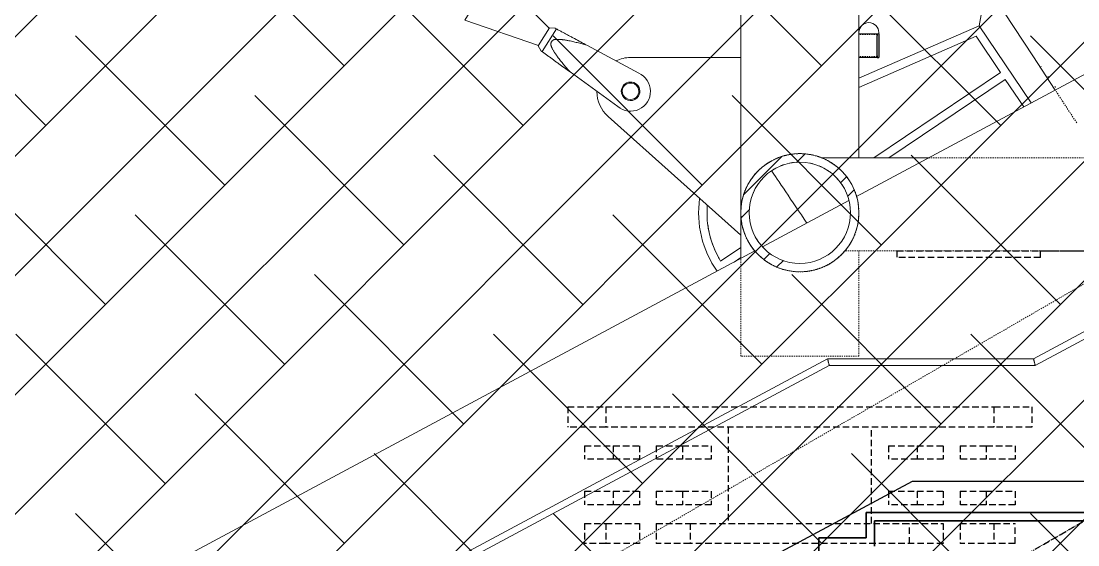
# Model space of a CAD drawing. Header units: millimetres. Extents: x 50357 to 985146, y 723188 to 1803594.
# Drawn here: x 861817 to 868078, y 817052 to 820155 of the extents above; entities that cross this region are included whole.
import ezdxf

# ---------------------------------------------------------------- set-up
doc = ezdxf.new("R2010")
doc.units = ezdxf.units.MM
doc.header["$LTSCALE"] = 3
doc.header["$MEASUREMENT"] = 0
for name, pattern in [('DASHED', [19.05, 12.7, -6.35]), ('HIDDEN', [0.375, 0.25, -0.125]), ('Member Hidden', [4.5, 2.5, -2])]:
    doc.linetypes.add(name, pattern=pattern)
for name, color, linetype, lineweight, true_color in [('A-FLOR-HRAL', 7, 'Continuous', 13, 0x6e6e6e), ('A-GENM', 7, 'Continuous', 13, 0x6e6e6e), ('ADS280_B', 7, 'Member Hidden', 13, 0x6e6e6e), ('ADS280_BSteel', 7, 'Continuous', 13, 0x6e6e6e), ('ADS280_CU', 7, 'HIDDEN', 13, 0x6e6e6e), ('ADS280_H', 7, 'Member Hidden', 13, 0x6e6e6e), ('ADS280_S', 7, 'Continuous', 13, 0x6e6e6e), ('E-LITE-EQPM', 7, 'Continuous', 13, 0x6e6e6e), ('I-WALL', 7, 'Continuous', 25, 0x6e6e6e)]:
    doc.layers.add(name, color=color, linetype=linetype, lineweight=lineweight, true_color=true_color)
doc.layers.add('Hatch (CARR)', color=8, linetype='Continuous', lineweight=35)

# ---------------------------------------------------------------- blocks, each defined once
blk = doc.blocks.new('HANDRAIL1 - HANDRAIL-3274031-SEC A')
at = {"layer": 'A-FLOR-HRAL'}
for p, q in [((94768.1, 22100), (91726.6, 20470.6)), ((97255.7, 21910), (92775.7, 19510)), ((92785.8, 19470), (97265.8, 21870)), ((91681.7, 20446.6), (91171, 20173)), ((91125.6, 20148.7), (81608.1, 15050)), ((91555.7, 19510), (87075.7, 17110)), ((87085.8, 17070), (91565.8, 19470)), ((92775.7, 19510), (91555.7, 19510)), ((91565.8, 19470), (92785.8, 19470))]:
    blk.add_line(p, q, dxfattribs=at)
for points, knots in [([(91555.7, 19510), (91555.7, 19510), (91556.1, 19508.6), (91557.2, 19504.3), (91558.2, 19500.1), (91559.4, 19495.2), (91560.8, 19490), (91562.1, 19484.8), (91563.3, 19479.9), (91564.3, 19475.7), (91565.4, 19471.4), (91565.8, 19470), (91565.8, 19470)], [-1, -1, -1, -1, -0.833333, -0.75, -0.666667, -0.583333, -0.5, -0.416667, -0.333333, -0.25, -0.166667, 0, 0, 0, 0]), ([(92785.8, 19470), (92785.8, 19470), (92785.4, 19471.4), (92784.3, 19475.7), (92783.3, 19479.9), (92782.1, 19484.8), (92780.8, 19490), (92779.4, 19495.2), (92778.2, 19500.1), (92777.2, 19504.3), (92776.4, 19507.5), (92775.9, 19509.5), (92775.7, 19510), (92775.7, 19510)], [0, 0, 0, 0, 0.166667, 0.25, 0.333333, 0.416667, 0.5, 0.583333, 0.666667, 0.75, 0.833333, 0.916667, 1, 1, 1, 1])]:
    blk.add_open_spline(points, degree=3, knots=knots, dxfattribs=at)
blk = doc.blocks.new('Arch Built-up Joint_Modified - ARCH JOINT BUILT-UP BOX-5159341-SEC A')
at = {"layer": 'A-GENM'}
for p, q in [((92454, 21482.5), (92497.2, 21722.6)), ((92454, 21482.5), (91741.4, 21171.6)), ((92761.9, 21025.3), (92454, 21482.5)), ((92761.9, 21025.3), (92454, 21482.5)), ((91741.4, 21117), (92435.8, 21420)), ((92435.8, 21420), (92580.1, 21205.7)), ((92580.1, 21205.7), (91829.2, 20700)), ((91918.7, 20700), (92608, 21164.3)), ((92608, 21164.3), (92717.6, 21001.6)), ((91141.4, 20540.7), (91141.5, 20540.9)), ((91041.4, 20169.4), (90921.8, 20088.8)), ((91001.8, 20082.4), (91041.4, 20109.1))]:
    blk.add_line(p, q, dxfattribs=at)
for radius, start, end in [(350, 86.81849, 93.66284), (350, 87.64836, 88.91683), (350, 78.06781, 83.32238), (350, 123.96101, 125.42949), (350, 120.41866, 123.96101), (350, 118.39149, 119.5609), (350, 109.83405, 114.83975), (350, 108.35049, 109.88289), (300, 108.51459, 112.57434), (350, 99.24739, 104.25086), (350, 98.15239, 100.19171), (300, 97.25247, 101.32534), (300, 74.84878, 78.82503), (350, 76.76163, 78.821), (350, 67.47499, 72.48934), (350, 66.99322, 68.62052), (350, 56.88033, 59.45898), (350, 57.51428, 58.57357), (350, 138.69887, 141.23822), (350, 131.00134, 136.02002), (300, 131.15709, 135.0702), (300, 119.8168, 123.8226), (300, 63.70351, 67.57372), (300, 52.59107, 56.32171), (350, 46.28405, 49.27062), (350, 48.03869, 48.59034), (350, 152.16177, 157.20314), (350, 150.86082, 151.95797), (350, 141.5823, 146.61127), (300, 142.53199, 146.31722), (300, 41.50617, 45.06906), (300, 30.44246, 33.78129), (350, 35.68643, 39.08629), (350, 28.98257, 30.1506), (350, 162.74006, 167.7955), (350, 161.30422, 161.79528), (300, 153.9367, 157.56379), (300, 19.39279, 22.56231), (350, 25.08779, 25.61736), (350, 18.80393, 19.56696), (600, 171.9223, 215.27012), (550, 175.51454, 211.35576), (350, 173.3175, 178.38821), (350, 171.36539, 171.5278), (300, 165.36527, 168.81003), (550, 179.11782, 183.64908), (350, 183.89446, 188.98112), (300, 176.81084, 180.05608), (550, 187.19712, 191.87923), (350, 194.47133, 199.57407), (300, 188.26589, 191.22201), (550, 195.26838, 200.35335), (350, 202.66599, 202.92494), (350, 205.04849, 210.16689), (300, 199.72256, 202.54826), (350, 215.62632, 220.39945), (300, 211.17288, 213.79467), (550, 203.33401, 210.54411)]:
    blk.add_arc((91391.4, 20375), radius, start, end, dxfattribs=at)
for centre, major_axis, start_param, end_param in [((92776.5, 21307.9), (-279.3, 414.7), 5.900657, 6.28318), ((92776.5, 21307.9), (-279.3, 414.7), 4.551623, 4.555304), ((92776.5, 21307.9), (-279.3, 414.7), 4.399192, 4.403674), ((92776.5, 21307.9), (-279.3, 414.7), 4.390973, 4.398224), ((92776.5, 21307.9), (-279.3, 414.7), 4.233784, 4.249122), ((91391.4, 20375), (-181.6, 269.6), 4.480641, 5.903155), ((91391.4, 20375), (-181.6, 269.6), 0.380033, 1.802542)]:
    blk.add_ellipse(centre, major_axis=major_axis, ratio=0.000009, start_param=start_param, end_param=end_param, dxfattribs=at)
blk = doc.blocks.new('Rectangular Hollow Sections - RHS140x80x5-4754496-SEC A')
at = {"layer": 'ADS280_B'}
for p, q in [((91849.4, 21430), (91741.4, 21430)), ((91849.4, 21300), (91741.4, 21300))]:
    blk.add_line(p, q, dxfattribs=at)
at = {"layer": 'ADS280_B', "linetype": 'Continuous'}
for p, q in [((91849.4, 21435), (91849.4, 21425)), ((91849.4, 21425), (91849.4, 21305)), ((91741.4, 21295), (91849.4, 21295)), ((91849.4, 21305), (91849.4, 21295))]:
    blk.add_line(p, q, dxfattribs=at)
blk = doc.blocks.new('Lighting_Fixtures_Area_Floodlight - 150_Watt_Halogen-4752837-SEC A')
at = {"layer": 'E-LITE-EQPM'}
for p, q in [((91741.4, 21435), (91859.4, 21435)), ((91859.4, 21435), (91859.4, 21442))]:
    blk.add_line(p, q, dxfattribs=at)
blk.add_arc((91800.4, 21442), 59, 0, 179.32842, dxfattribs=at)
blk = doc.blocks.new('Hanger Joint Gird 7347 - Hanger Joint Gird 7347-5175641-SEC A')
at = {"layer": 'A-GENM'}
for p, q in [((91041.4, 21294.3), (90388.4, 21294.3)), ((90255, 20945.3), (91041.4, 20241.3))]:
    blk.add_line(p, q, dxfattribs=at)
for start, end in [(90, 115.5339), (180.3783, 228.16497)]:
    blk.add_arc((90388.4, 21094.3), 200, start, end, dxfattribs=at)
blk = doc.blocks.new('Hanger Node Gird 8330 - Hanger Node Gird 8330-5172939-SEC A')
at = {"layer": 'A-GENM'}
for p, q in [((89406.3, 21515.9), (89581.7, 21795.4)), ((89907, 21467.3), (89581.7, 21795.4)), ((89406.3, 21515.9), (89843.2, 21365.6)), ((89908.8, 21470.1), (89841.5, 21362.8)), ((89949.1, 21463.9), (89864.6, 21329.2)), ((89939.7, 21468.9), (89908.8, 21470.1)), ((89841.5, 21362.8), (89856, 21335.4)), ((90436.9, 21201.9), (90129, 21367.3)), ((90029.8, 21209.2), (90312.7, 21003.9))]:
    blk.add_line(p, q, dxfattribs=at)
for radius, start, end in [(118, 230.05409, 65.72591), (55, 147.89, 327.89), (48.9, 147.89, 327.89), (55, 327.89, 147.89), (48.9, 327.89, 147.89)]:
    blk.add_arc((90388.4, 21094.3), radius, start, end, dxfattribs=at)
for points, knots in [([(89939.7, 21468.9), (89939.8, 21468.9), (89940, 21468.8), (89940.9, 21468.3), (89942.1, 21467.7), (89943.3, 21467), (89945.3, 21466), (89947.3, 21464.9), (89949.1, 21463.9)], [0, 0, 0, 0, 0.166667, 0.333333, 0.5, 0.583333, 0.666667, 1, 1, 1, 1]), ([(89949.1, 21463.9), (89955, 21460.8), (89966.7, 21454.5), (89984.4, 21445), (90002.3, 21435.4), (90020.3, 21425.7), (90038.3, 21416), (90062.4, 21403.1), (90092.6, 21386.8), (90116.9, 21373.8), (90129, 21367.3)], [0, 0, 0, 0, 0.1, 0.2, 0.3, 0.4, 0.5, 0.6, 0.8, 1, 1, 1, 1]), ([(90129, 21367.3), (90119.7, 21369.9), (90101.1, 21375.1), (90073, 21382.5), (90049.5, 21388.1), (90030.6, 21392.3), (90018.8, 21394.7), (90009.2, 21396.4), (90002.1, 21397.7), (89996.1, 21398.6), (89991.3, 21399.3), (89987.8, 21399.7), (89984.1, 21400.2), (89979.3, 21400.8), (89973.3, 21401.4), (89967.3, 21401.9), (89963, 21402), (89960.6, 21402), (89958.8, 21401.9), (89957, 21401.9), (89954.5, 21401.8), (89951.4, 21401.8), (89947.5, 21401.7), (89942.4, 21401.4), (89937.5, 21400.7), (89933.7, 21399.5), (89931.7, 21398.6), (89930.3, 21397.8), (89929, 21396.9), (89927.2, 21395.6), (89925.1, 21393.6), (89922.8, 21390.9), (89920.7, 21387.9), (89918.9, 21384.7), (89917.5, 21381.5), (89916.6, 21378.7), (89916.1, 21376.6), (89915.9, 21375), (89915.8, 21373.4), (89915.8, 21371.2), (89916.4, 21367.2), (89917.9, 21362.5), (89919.9, 21357.8), (89921.5, 21354.2), (89922.8, 21351.3), (89923.9, 21349.1), (89924.6, 21347.4), (89925.3, 21345.8), (89926.4, 21343.6), (89928.3, 21339.8), (89931.3, 21334.6), (89934.6, 21329.4), (89937.2, 21325.4), (89939.2, 21322.3), (89941.1, 21319.3), (89943.8, 21315.3), (89947.2, 21310.3), (89951.5, 21304.4), (89957.2, 21296.6), (89964.5, 21287), (89976.5, 21271.7), (89991.8, 21253.1), (90010.6, 21231), (90023.4, 21216.4), (90029.8, 21209.2)], [0, 0, 0, 0, 0.066667, 0.133333, 0.2, 0.233333, 0.266667, 0.283333, 0.3, 0.316667, 0.325, 0.333333, 0.341667, 0.35, 0.366667, 0.383333, 0.391667, 0.395833, 0.4, 0.404167, 0.408333, 0.416667, 0.425, 0.433333, 0.45, 0.458333, 0.4625, 0.466667, 0.470833, 0.475, 0.483333, 0.491667, 0.5, 0.508333, 0.516667, 0.525, 0.529167, 0.533333, 0.5375, 0.541667, 0.55, 0.566667, 0.575, 0.583333, 0.591667, 0.595833, 0.6, 0.604167, 0.608333, 0.616667, 0.633333, 0.65, 0.658333, 0.666667, 0.675, 0.683333, 0.7, 0.716667, 0.733333, 0.766667, 0.8, 0.866667, 0.933333, 1, 1, 1, 1]), ([(89864.6, 21329.2), (89862.9, 21330.4), (89861, 21331.7), (89859.2, 21333.1), (89858.1, 21333.9), (89857, 21334.7), (89856.2, 21335.3), (89856, 21335.4), (89856, 21335.4)], [0, 0, 0, 0, 0.333333, 0.416667, 0.5, 0.666667, 0.833333, 1, 1, 1, 1]), ([(90029.8, 21209.2), (90018.7, 21217.3), (89996.4, 21233.5), (89968.6, 21253.6), (89946.5, 21269.7), (89929.9, 21281.7), (89913.4, 21293.7), (89897, 21305.6), (89880.7, 21317.5), (89870, 21325.3), (89864.6, 21329.2)], [0, 0, 0, 0, 0.2, 0.4, 0.5, 0.6, 0.7, 0.8, 0.9, 1, 1, 1, 1])]:
    blk.add_open_spline(points, degree=3, knots=knots, dxfattribs=at)
blk = doc.blocks.new('Circular Hollow Sections - A2_CHS Ø 700x50 THK-5195151-SEC A')
at = {"layer": 'ADS280_H', "linetype": 'Continuous'}
h = blk.add_hatch(dxfattribs=at)
h.set_pattern_fill('FP_1', color=256, style=0, pattern_type=2)
h.set_pattern_definition([(45, (162427.4, 13871), (-251.4472, 251.4472), []), (45, (162427.4, 14252), (-251.4472, 251.4472), [])])
h.paths.add_polyline_path([(91359.1, 20026.5), (91423.7, 20026.5), (91487.2, 20038.4), (91547.4, 20061.7), (91602.4, 20095.7), (91650.1, 20139.2), (91689, 20190.7), (91717.8, 20248.6), (91736, 20316.6), (91741.4, 20375), (91735.5, 20439.3), (91717.8, 20501.4), (91689, 20559.3), (91650.1, 20610.8), (91602.4, 20654.3), (91543.9, 20689.7), (91487.2, 20711.6), (91423.7, 20723.5), (91359.1, 20723.5), (91295.7, 20711.6), (91235.4, 20688.3), (91180.5, 20654.3), (91132.8, 20610.8), (91093.9, 20559.3), (91065.1, 20501.4), (91047.4, 20439.3), (91041.4, 20375), (91047.4, 20310.7), (91065.1, 20248.6), (91093.9, 20190.7), (91132.8, 20139.2), (91180.5, 20095.7), (91235.4, 20061.7), (91295.7, 20038.4), (91331.5, 20031.7)], flags=0)
h.paths.add_polyline_path([(91391.4, 20075), (91331.5, 20081.2), (91276.6, 20097.8), (91224.8, 20125.6), (91179.3, 20162.9), (91142, 20208.3), (91114.3, 20260.2), (91097.2, 20316.6), (91091.4, 20375), (91097.2, 20433.5), (91114.3, 20489.8), (91142.1, 20541.7), (91179.3, 20587.1), (91224.8, 20624.4), (91276.6, 20652.2), (91332.9, 20669.2), (91391.4, 20675), (91450, 20669.2), (91506.2, 20652.2), (91558.1, 20624.4), (91603.6, 20587.1), (91640.9, 20541.7), (91668.6, 20489.8), (91685.7, 20433.5), (91691.4, 20375), (91685.7, 20316.5), (91668.6, 20260.2), (91637.4, 20204), (91603.6, 20162.9), (91558.1, 20125.6), (91506.2, 20097.8), (91450, 20080.8)], flags=0)
at = {"layer": 'ADS280_S'}
for radius, start, end in [(350, 0, 180), (300, 0, 180), (350, 180, 360), (300, 180, 0)]:
    blk.add_arc((91391.4, 20375), radius, start, end, dxfattribs=at)
blk = doc.blocks.new('Circular Hollow Sections - A1_CHS Ø 1000x25 THK-5164246-SEC A')
at = {"layer": 'ADS280_B', "linetype": 'Continuous'}
for p, q in [((92771.2, 21305), (92497.4, 21723.3)), ((92904.5, 21101.4), (92771.2, 21305))]:
    blk.add_line(p, q, dxfattribs=at)
at = {"layer": 'ADS280_H'}
blk.add_line((93031.7, 20907.1), (92904.5, 21101.4), dxfattribs=at)

msp = doc.modelspace()

# ---------------------------------------------------------------- hatches: boundary and pattern name
at = {"layer": 'Hatch (CARR)'}
h = msp.add_hatch(dxfattribs=at)
h.set_pattern_fill('ANSI38', color=256, scale=4000)
edge = h.paths.add_edge_path()
edge.add_arc((901797.5377, 767882.7787), 65692.9869, 89.447631451, 111.454694143)
edge.add_line((877769.3162, 829023.7069), (843903.652, 829356.155))
edge.add_line((843903.652, 829356.155), (843838.7661, 822738.7897))
edge.add_line((843838.7661, 822738.7897), (855789.2784, 822621.4755))
edge.add_line((855789.2784, 822621.4755), (861630.5158, 818523.1211))
edge.add_line((861630.5158, 818523.1211), (861630.4904, 817844.936))
edge.add_line((861630.4904, 817844.936), (860370.6117, 817844.936))
edge.add_line((860370.6117, 817844.936), (856170.6117, 815594.936))
edge.add_line((856170.6117, 815594.936), (854950.6117, 815594.936))
edge.add_line((854950.6117, 815594.936), (854390.6117, 815294.936))
edge.add_line((854390.6117, 815294.936), (844469.3201, 815294.936))
edge.add_line((844469.3201, 815294.936), (844469.3201, 810194.936))
edge.add_line((844469.3201, 810194.936), (868430.8636, 810194.936))
edge.add_line((868430.8636, 810194.936), (868430.8636, 812102.6672))
edge.add_line((868430.8636, 812102.6672), (875730.6511, 815683.6405))
edge.add_line((875730.6511, 815683.6405), (902430.851, 815683.6405))
edge.add_line((902430.851, 815683.6405), (902430.851, 833572.7128))

# ---------------------------------------------------------------- linework, layer by layer
at = {"layer": 'ADS280_BSteel'}
for p, q in [((866080.8636, 819020.4736), (866080.8636, 825520.7737)), ((866780.8636, 819344.936), (866780.8636, 825488.1593)), ((866560.7674, 819344.936), (867194.1484, 819344.936)), ((866760.5155, 819137.5353), (866760.6353, 819137.199)), ((866080.8636, 818748.5334), (866080.8636, 819019.3983))]:
    msp.add_line(p, q, dxfattribs=at)
for start, end in [(97.00707505, 100.77327208), (89.21154161, 90.4584621), (86.6256099, 89.16012685), (76.24340526, 80.0046944), (128.14837874, 131.92712516), (117.76835294, 121.54226071), (107.38795003, 111.15768696), (65.77118858, 69.62050276), (55.54932696, 61.12158156), (45.30298889, 50.9086063), (138.52810492, 142.31250387), (35.01093337, 40.70687999), (148.90759559, 152.69875459), (24.61800723, 30.51252182), (159.28690448, 163.0864393), (15.93489008, 20.32317659), (169.66607717, 173.47644641), (190.7688307, 192.51817219), (201.5376614, 204.59696675), (212.0827673, 215.55390197)]:
    msp.add_arc((866430.8636, 819019.936), 350, start, end, dxfattribs=at)
at = {"layer": 'ADS280_CU', "linetype": 'Member Hidden'}
for p, q in [((870203.3467, 819804.4061), (854697.6696, 810851.0447)), ((867181.0141, 816655.2302), (869988.6231, 818276.436))]:
    msp.add_line(p, q, dxfattribs=at)
at = {"layer": 'ADS280_H'}
for p, q in [((866365.0029, 819363.6835), (866364.8067, 819363.6458)), ((867194.198, 819344.936), (871963.5141, 819344.936)), ((866762.3028, 819132.3995), (866762.2475, 819132.5623)), ((866087.0274, 818954.5395), (866086.9757, 818954.812)), ((866147.2622, 818814.8256), (866147.0054, 818815.1812)), ((867855.7759, 818794.936), (866698.9587, 818794.936)), ((866780.8636, 818169.9793), (866780.8636, 818794.936)), ((866080.8636, 818169.9793), (866080.8636, 818748.4838)), ((866780.8636, 818169.9793), (866080.8636, 818169.9793))]:
    msp.add_line(p, q, dxfattribs=at)
at = {"layer": 'ADS280_H', "linetype": 'DASHED', "lineweight": 25}
for p, q in [((867005.8255, 818794.936), (867855.7759, 818794.936)), ((867005.8255, 818794.936), (867005.8255, 818754.936)), ((867855.8255, 818794.936), (867855.8255, 818791.936)), ((867855.8255, 818794.936), (871968.5327, 818794.936)), ((871968.5327, 818791.936), (867855.8255, 818791.936)), ((867855.8255, 818754.936), (867855.8255, 818791.8863)), ((867855.8255, 818754.936), (867005.8255, 818754.936)), ((867181.0142, 816654.9978), (869989.1254, 818276.436)), ((865055.4553, 817869.936), (865280.4058, 817869.936)), ((865055.4553, 817869.936), (865055.4553, 817749.936)), ((865280.4554, 817869.936), (867580.46, 817869.936)), ((865280.4554, 817869.936), (865280.4554, 817749.936)), ((867580.46, 817869.936), (867580.46, 817749.936)), ((867580.5096, 817869.936), (867805.4553, 817869.936)), ((867805.4553, 817869.936), (867805.4553, 817749.936)), ((865280.4058, 817749.936), (865055.4553, 817749.936)), ((867580.46, 817749.936), (865280.4554, 817749.936)), ((866005.4563, 817749.936), (866005.4563, 817179.936)), ((866855.4574, 817179.936), (866855.4574, 817749.936)), ((867805.4553, 817749.936), (867580.5096, 817749.936)), ((865155.4527, 817639.936), (865325.454, 817639.936)), ((865155.4527, 817639.936), (865155.4527, 817559.936)), ((865325.4549, 817639.936), (865480.4545, 817639.936)), ((865325.4549, 817639.936), (865325.4549, 817559.936)), ((865480.4545, 817639.936), (865480.4545, 817559.936)), ((865580.4553, 817639.936), (865735.4549, 817639.936)), ((865580.4553, 817639.936), (865580.4553, 817559.936)), ((865735.4549, 817639.936), (865735.4549, 817559.936)), ((865735.5045, 817639.936), (865905.4553, 817639.936)), ((865905.4553, 817639.936), (865905.4553, 817559.936)), ((866955.4527, 817639.936), (867125.454, 817639.936)), ((866955.4527, 817639.936), (866955.4527, 817559.936)), ((867125.4549, 817639.936), (867280.4545, 817639.936)), ((867125.4549, 817639.936), (867125.4549, 817559.936)), ((867280.4545, 817639.936), (867280.4545, 817559.936)), ((867380.4553, 817639.936), (867535.4549, 817639.936)), ((867380.4553, 817639.936), (867380.4553, 817559.936)), ((867535.4549, 817639.936), (867535.4549, 817559.936)), ((867535.5045, 817639.936), (867705.4553, 817639.936)), ((867705.4553, 817639.936), (867705.4553, 817559.936)), ((865325.454, 817559.936), (865155.4527, 817559.936)), ((865480.4545, 817559.936), (865325.4549, 817559.936)), ((865735.4549, 817559.936), (865580.4553, 817559.936)), ((865905.4553, 817559.936), (865735.5045, 817559.936)), ((867125.454, 817559.936), (866955.4527, 817559.936)), ((867280.4545, 817559.936), (867125.4549, 817559.936)), ((867535.4549, 817559.936), (867380.4553, 817559.936)), ((867705.4553, 817559.936), (867535.5045, 817559.936)), ((865155.4527, 817369.936), (865325.454, 817369.936)), ((865155.4527, 817369.936), (865155.4527, 817289.936)), ((865325.4549, 817369.936), (865480.4545, 817369.936)), ((865325.4549, 817369.936), (865325.4549, 817289.936)), ((865480.4545, 817369.936), (865480.4545, 817289.936)), ((865580.4553, 817369.936), (865735.4549, 817369.936)), ((865580.4553, 817369.936), (865580.4553, 817289.936)), ((865735.4549, 817369.936), (865735.4549, 817289.936)), ((865735.5045, 817369.936), (865905.4553, 817369.936)), ((865905.4553, 817369.936), (865905.4553, 817289.936)), ((866955.4527, 817369.936), (867125.454, 817369.936)), ((866955.4527, 817369.936), (866955.4527, 817289.936)), ((867125.4549, 817369.936), (867280.4545, 817369.936)), ((867125.4549, 817369.936), (867125.4549, 817289.936)), ((867280.4545, 817369.936), (867280.4545, 817289.936)), ((867380.4553, 817369.936), (867535.4549, 817369.936)), ((867380.4553, 817369.936), (867380.4553, 817289.936)), ((867535.4549, 817369.936), (867535.4549, 817289.936)), ((867535.5045, 817369.936), (867705.4553, 817369.936)), ((867705.4553, 817369.936), (867705.4553, 817289.936)), ((865325.454, 817289.936), (865155.4527, 817289.936)), ((865480.4545, 817289.936), (865325.4549, 817289.936)), ((865735.4549, 817289.936), (865580.4553, 817289.936)), ((865905.4553, 817289.936), (865735.5045, 817289.936)), ((867125.454, 817289.936), (866955.4527, 817289.936)), ((867280.4545, 817289.936), (867125.4549, 817289.936)), ((867535.4549, 817289.936), (867380.4553, 817289.936)), ((867705.4553, 817289.936), (867535.5045, 817289.936)), ((865155.4553, 817179.936), (865280.4058, 817179.936)), ((865155.4553, 817179.936), (865155.4553, 817059.936)), ((865280.4554, 817179.936), (865480.4553, 817179.936)), ((865280.4554, 817179.936), (865280.4554, 817059.936)), ((865480.4553, 817179.936), (865480.4553, 817059.936)), ((865580.4553, 817179.936), (865780.4058, 817179.936)), ((865580.4553, 817179.936), (865580.4553, 817059.936)), ((865780.4554, 817179.936), (867280.4553, 817179.936)), ((865780.4554, 817179.936), (865780.4554, 817059.936)), ((867080.4554, 817059.936), (867080.4554, 817179.936)), ((867280.4553, 817179.936), (867280.4553, 817059.936)), ((867380.4553, 817179.936), (867580.459, 817179.936)), ((867380.4553, 817179.936), (867380.4553, 817059.936)), ((867580.459, 817179.936), (867580.459, 817059.936)), ((867580.5086, 817179.936), (867705.4553, 817179.936)), ((867705.4553, 817059.936), (867705.4553, 817179.936)), ((865280.4058, 817059.936), (865155.4553, 817059.936)), ((865480.4553, 817059.936), (865280.4554, 817059.936)), ((865780.4058, 817059.936), (865580.4553, 817059.936)), ((867280.4553, 817059.936), (865780.4554, 817059.936)), ((867580.459, 817059.936), (867380.4553, 817059.936)), ((867705.4553, 817059.936), (867580.5086, 817059.936))]:
    msp.add_line(p, q, dxfattribs=at)
at = {"layer": 'ADS280_H'}
for start, end in [(102.68073664, 107.26158583), (100.92168514, 102.38879337), (92.24795618, 96.8730317), (90.46660247, 91.99032123), (81.82730467, 86.48288531), (80.13548921, 81.59675098), (71.41529656, 76.09078807), (123.60928, 128.03498743), (121.59096334, 123.21125069), (113.13127295, 117.64882946), (111.21662599, 112.7944769), (69.74399596, 71.20666194), (61.30431893, 65.60098694), (51.06550834, 55.34826677), (142.35752935, 144.11670446), (134.13310293, 138.42024159), (131.9705771, 133.6467029), (40.10065657, 45.05734371), (37.75664063, 39.78209174), (152.92282659, 154.6628641), (144.74204598, 148.80474089), (29.78524476, 34.69517281), (28.10025436, 29.58375369), (163.33600311, 165.43749726), (155.53829086, 159.18860872), (19.78067763, 24.17606876), (13.92210418, 15.92675912), (173.75806438, 177.81155398), (166.89648814, 169.57194838), (1.10463311, 13.18564963), (185.16064382, 190.63415968), (346.80389877, 358.41243094), (195.95861279, 201.31223863), (335.61196313, 345.74548001), (201.40306086, 201.5376614), (206.66124478, 216.97860135), (329.13662072, 334.97686639), (217.35025618, 227.80211788), (318.88505526, 324.47940659), (324.93309821, 329.02702875), (228.03472619, 233.34663456), (233.36968307, 238.6227488), (302.51177573, 308.09441794), (308.20433819, 313.06473131), (313.47768948, 318.77278741), (238.71713063, 244.02481821), (244.1224068, 254.70300202), (254.8024703, 265.38127375), (265.48263149, 276.05954547), (276.16289432, 280.8958101), (280.92652374, 286.73781719), (286.84326315, 291.62720978), (291.72875426, 297.41608892), (297.52374272, 302.34945139)]:
    msp.add_arc((866430.8636, 819019.936), 350, start, end, dxfattribs=at)
at = {"layer": 'ADS280_S', "lineweight": 35}
for p, q in [((868323.5638, 817244.936), (866823.5638, 817244.936)), ((866823.5638, 817244.936), (866823.5638, 817094.936)), ((866873.5638, 817194.936), (866873.5638, 817044.936)), ((866873.5638, 817194.936), (868373.5638, 817194.936)), ((866823.5638, 817094.936), (866543.5638, 817094.936)), ((866543.5638, 817094.936), (866543.5638, 816944.936))]:
    msp.add_line(p, q, dxfattribs=at)
at = {"layer": 'I-WALL'}
for p, q in [((866888.8228, 819949.936), (866888.8228, 820069.936)), ((866898.8228, 820069.936), (866898.8228, 819949.936)), ((866888.8228, 819939.936), (866898.8228, 819939.936)), ((867095.2758, 817427.125), (862615.2758, 815027.125)), ((868315.2758, 817427.125), (867095.2758, 817427.125))]:
    msp.add_line(p, q, dxfattribs=at)
for centre, start_param, end_param in [((866888.8228, 820069.936), 0, 1.570796327), ((866898.8228, 820069.936), 0, 1.570796327), ((866888.8228, 819949.936), 1.570796327, 3.141592654), ((866898.8228, 819949.936), 1.570796327, 3.141592654)]:
    msp.add_ellipse(centre, major_axis=(0, 10), ratio=0.000005146, start_param=start_param, end_param=end_param, dxfattribs=at)

# ---------------------------------------------------------------- block references
at = {"layer": 'A-FLOR-HRAL'}
msp.add_blockref('HANDRAIL1 - HANDRAIL-3274031-SEC A', (775039.4296, 798644.936), dxfattribs=at)
at = {"layer": 'A-GENM'}
for name in ['Hanger Node Gird 8330 - Hanger Node Gird 8330-5172939-SEC A', 'Arch Built-up Joint_Modified - ARCH JOINT BUILT-UP BOX-5159341-SEC A', 'Hanger Joint Gird 7347 - Hanger Joint Gird 7347-5175641-SEC A']:
    msp.add_blockref(name, (775039.4296, 798644.936), dxfattribs=at)
at = {"layer": 'ADS280_BSteel', "linetype": 'Member Hidden'}
for name in ['Circular Hollow Sections - A1_CHS Ø 1000x25 THK-5164246-SEC A', 'Circular Hollow Sections - A2_CHS Ø 700x50 THK-5195151-SEC A']:
    msp.add_blockref(name, (775039.4296, 798644.936), dxfattribs=at)
at = {"layer": 'ADS280_BSteel'}
msp.add_blockref('Rectangular Hollow Sections - RHS140x80x5-4754496-SEC A', (775039.4296, 798644.936), dxfattribs=at)
at = {"layer": 'E-LITE-EQPM'}
msp.add_blockref('Lighting_Fixtures_Area_Floodlight - 150_Watt_Halogen-4752837-SEC A', (775039.4296, 798644.936), dxfattribs=at)

doc.saveas('drawing.dxf')
